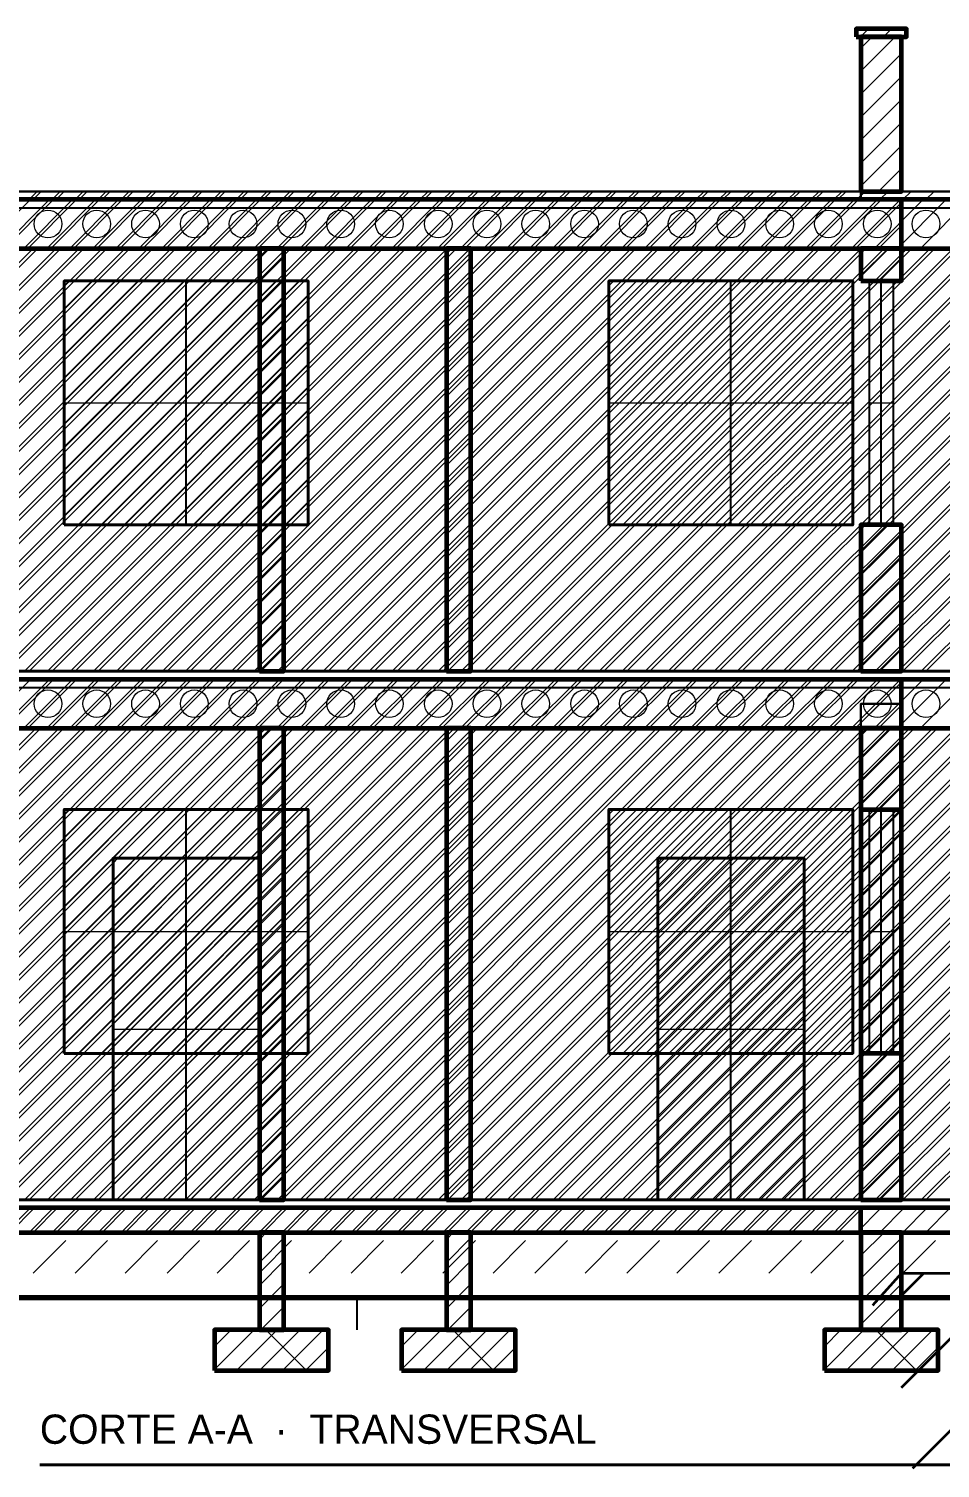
# Model space of a CAD drawing. Header units: metres. Extents: x -1.4 to 41.5, y -29.1 to 7.4.
# Drawn here: x 4.23 to 9.84, y -1.65 to 7.2 of the extents above; entities that cross this region are included whole.
import ezdxf

# ---------------------------------------------------------------- set-up
doc = ezdxf.new("R2010")
doc.units = ezdxf.units.M
for name, color, linetype, lineweight in [('carpinteria', 7, 'CONTINUOUS', 25), ('fondo', 7, 'CONTINUOUS', 5), ('hatch', 7, 'CONTINUOUS', 9), ('hatch-2', 7, 'CONTINUOUS', 9), ('hormigon', 7, 'CONTINUOUS', 30), ('marco', 7, 'CONTINUOUS', 70), ('marco-fino', 7, 'CONTINUOUS', 25), ('marco-medio', 7, 'CONTINUOUS', 40), ('muro-corte', 7, 'CONTINUOUS', 60), ('muro-fill', 7, 'CONTINUOUS', 25), ('sombra', 7, 'CONTINUOUS', 5), ('tabique-fill', 7, 'CONTINUOUS', 30), ('terreno', 7, 'CONTINUOUS', 35), ('texto', 7, 'CONTINUOUS', 5), ('vidrio', 7, 'CONTINUOUS', 18)]:
    doc.layers.add(name, color=color, linetype=linetype, lineweight=lineweight)

msp = doc.modelspace()

# ---------------------------------------------------------------- linework, layer by layer
at = {"layer": 'carpinteria'}
for p, q in [((4.47, 5.65), (5.93, 5.65)), ((5.2, 4.15), (5.2, 5.65)), ((7.82, 5.65), (9.28, 5.65)), ((8.55, 4.15), (8.55, 5.65)), ((9.4, 5.65), (9.55, 5.65)), ((9.475, 4.15), (9.475, 5.65)), ((4.47, 4.15), (5.93, 4.15)), ((7.82, 4.15), (9.28, 4.15)), ((9.4, 4.15), (9.55, 4.15)), ((4.47, 2.4), (5.93, 2.4)), ((5.2, 0.9), (5.2, 2.4)), ((7.82, 2.4), (9.28, 2.4)), ((8.55, 0.9), (8.55, 2.4)), ((9.4, 2.4), (9.55, 2.4)), ((9.475, 0.9), (9.475, 2.4)), ((4.77, 2.1), (5.63, 2.1)), ((4.77, 2.1), (5.63, 2.1)), ((5.2, 0), (5.2, 2.1)), ((5.2, 0), (5.2, 2.1)), ((8.12, 2.1), (8.98, 2.1)), ((8.12, 2.1), (8.98, 2.1)), ((8.55, 0), (8.55, 2.1)), ((8.55, 0), (8.55, 2.1)), ((4.47, 0.9), (5.93, 0.9)), ((7.82, 0.9), (9.28, 0.9)), ((9.4, 0.9), (9.55, 0.9)), ((4.77, 0), (5.63, 0)), ((4.77, 0), (5.63, 0)), ((8.12, 0), (8.98, 0)), ((8.12, 0), (8.98, 0))]:
    msp.add_line(p, q, dxfattribs=at)
for points in [[(9.4, 4.15), (9.55, 4.15), (9.55, 5.65), (9.4, 5.65)], [(9.4, 0.9), (9.55, 0.9), (9.55, 2.4), (9.4, 2.4)]]:
    msp.add_lwpolyline(points, close=True, dxfattribs=at)
at = {"layer": 'fondo'}
for points in [[(4.45, 4.15), (5.95, 4.15), (5.95, 5.65), (4.45, 5.65)], [(7.8, 4.15), (9.3, 4.15), (9.3, 5.65), (7.8, 5.65)], [(4.45, 0.9), (5.95, 0.9), (5.95, 2.4), (4.45, 2.4)], [(7.8, 0.9), (9.3, 0.9), (9.3, 2.4), (7.8, 2.4)], [(4.75, 0), (5.65, 0), (5.65, 2.1), (4.75, 2.1)], [(4.75, 0), (5.65, 0), (5.65, 2.1), (4.75, 2.1)], [(8.1, 0), (9, 0), (9, 2.1), (8.1, 2.1)], [(8.1, 0), (9, 0), (9, 2.1), (8.1, 2.1)]]:
    msp.add_lwpolyline(points, close=True, dxfattribs=at)
at = {"layer": 'hatch'}
for p, q in [((9.3472, 7.15), (9.3972, 7.2)), ((9.4886, 7.15), (9.5386, 7.2)), ((9.35, 6.9399), (9.5601, 7.15)), ((9.35, 7.0814), (9.4186, 7.15)), ((9.35, 6.7985), (9.6, 7.0485)), ((9.35, 6.6571), (9.6, 6.9071)), ((9.35, 6.5157), (9.6, 6.7657)), ((9.35, 6.3743), (9.6, 6.6243)), ((9.35, 6.2328), (9.6, 6.4828)), ((9.4586, 6.2), (9.6, 6.3414)), ((4.2339, 6.15), (4.2839, 6.2)), ((4.2588, 6.15), (4.3088, 6.2)), ((4.3753, 6.15), (4.4253, 6.2)), ((4.4003, 6.15), (4.4503, 6.2)), ((4.5167, 6.15), (4.5667, 6.2)), ((4.5417, 6.15), (4.5917, 6.2)), ((4.6581, 6.15), (4.7081, 6.2)), ((4.6831, 6.15), (4.7331, 6.2)), ((4.7995, 6.15), (4.8495, 6.2)), ((4.8245, 6.15), (4.8745, 6.2)), ((4.941, 6.15), (4.991, 6.2)), ((4.9659, 6.15), (5.0159, 6.2)), ((5.0824, 6.15), (5.1324, 6.2)), ((5.1074, 6.15), (5.1574, 6.2)), ((5.2238, 6.15), (5.2738, 6.2)), ((5.2488, 6.15), (5.2988, 6.2)), ((5.3652, 6.15), (5.4152, 6.2)), ((5.3902, 6.15), (5.4402, 6.2)), ((5.5066, 6.15), (5.5566, 6.2)), ((5.5316, 6.15), (5.5816, 6.2)), ((5.6481, 6.15), (5.6981, 6.2)), ((5.673, 6.15), (5.723, 6.2)), ((5.7895, 6.15), (5.8395, 6.2)), ((5.8145, 6.15), (5.8645, 6.2)), ((5.9309, 6.15), (5.9809, 6.2)), ((5.9559, 6.15), (6.0059, 6.2)), ((6.0723, 6.15), (6.1223, 6.2)), ((6.0973, 6.15), (6.1473, 6.2)), ((6.2138, 6.15), (6.2638, 6.2)), ((6.2387, 6.15), (6.2887, 6.2)), ((6.3552, 6.15), (6.4052, 6.2)), ((6.3802, 6.15), (6.4302, 6.2)), ((6.4966, 6.15), (6.5466, 6.2)), ((6.5216, 6.15), (6.5716, 6.2)), ((6.638, 6.15), (6.688, 6.2)), ((6.663, 6.15), (6.713, 6.2)), ((6.7794, 6.15), (6.8294, 6.2)), ((6.8044, 6.15), (6.8544, 6.2)), ((6.9209, 6.15), (6.9709, 6.2)), ((6.9458, 6.15), (6.9958, 6.2)), ((7.0623, 6.15), (7.1123, 6.2)), ((7.0873, 6.15), (7.1373, 6.2)), ((7.2037, 6.15), (7.2537, 6.2)), ((7.2287, 6.15), (7.2787, 6.2)), ((7.3451, 6.15), (7.3951, 6.2)), ((7.3701, 6.15), (7.4201, 6.2)), ((7.4865, 6.15), (7.5365, 6.2)), ((7.5115, 6.15), (7.5615, 6.2)), ((7.628, 6.15), (7.678, 6.2)), ((7.6529, 6.15), (7.7029, 6.2)), ((7.7694, 6.15), (7.8194, 6.2)), ((7.7944, 6.15), (7.8444, 6.2)), ((7.9108, 6.15), (7.9608, 6.2)), ((7.9358, 6.15), (7.9858, 6.2)), ((8.0522, 6.15), (8.1022, 6.2)), ((8.0772, 6.15), (8.1272, 6.2)), ((8.1937, 6.15), (8.2437, 6.2)), ((8.2186, 6.15), (8.2686, 6.2)), ((8.3351, 6.15), (8.3851, 6.2)), ((8.3601, 6.15), (8.4101, 6.2)), ((8.4765, 6.15), (8.5265, 6.2)), ((8.5015, 6.15), (8.5515, 6.2)), ((8.6179, 6.15), (8.6679, 6.2)), ((8.6429, 6.15), (8.6929, 6.2)), ((8.7593, 6.15), (8.8093, 6.2)), ((8.7843, 6.15), (8.8343, 6.2)), ((8.9008, 6.15), (8.9508, 6.2)), ((8.9257, 6.15), (8.9757, 6.2)), ((9.0422, 6.15), (9.0922, 6.2)), ((9.0672, 6.15), (9.1172, 6.2)), ((9.1836, 6.15), (9.2336, 6.2)), ((9.2086, 6.15), (9.2586, 6.2)), ((9.325, 6.15), (9.375, 6.2)), ((9.4664, 6.15), (9.5164, 6.2)), ((9.6079, 6.15), (9.6579, 6.2)), ((9.7493, 6.15), (9.7993, 6.2)), ((3.9431, 5.85), (4.2431, 6.15)), ((4.0596, 5.85), (4.3596, 6.15)), ((4.0846, 5.85), (4.3846, 6.15)), ((4.201, 5.85), (4.501, 6.15)), ((4.226, 5.85), (4.526, 6.15)), ((4.3424, 5.85), (4.6424, 6.15)), ((4.3674, 5.85), (4.6674, 6.15)), ((4.4839, 5.85), (4.7839, 6.15)), ((4.5088, 5.85), (4.8088, 6.15)), ((4.6253, 5.85), (4.9253, 6.15)), ((4.6503, 5.85), (4.9503, 6.15)), ((4.7667, 5.85), (5.0667, 6.15)), ((4.7917, 5.85), (5.0917, 6.15)), ((4.9081, 5.85), (5.2081, 6.15)), ((4.9331, 5.85), (5.2331, 6.15)), ((5.0495, 5.85), (5.3495, 6.15)), ((5.0745, 5.85), (5.3745, 6.15)), ((5.191, 5.85), (5.491, 6.15)), ((5.2159, 5.85), (5.5159, 6.15)), ((5.3324, 5.85), (5.6324, 6.15)), ((5.3574, 5.85), (5.6574, 6.15)), ((5.4738, 5.85), (5.7738, 6.15)), ((5.4988, 5.85), (5.7988, 6.15)), ((5.6152, 5.85), (5.9152, 6.15)), ((5.6402, 5.85), (5.9402, 6.15)), ((5.7566, 5.85), (6.0566, 6.15)), ((5.7816, 5.85), (6.0816, 6.15)), ((5.8981, 5.85), (6.1981, 6.15)), ((5.923, 5.85), (6.223, 6.15)), ((6.0395, 5.85), (6.3395, 6.15)), ((6.0645, 5.85), (6.3645, 6.15)), ((6.1809, 5.85), (6.4809, 6.15)), ((6.2059, 5.85), (6.5059, 6.15)), ((6.3223, 5.85), (6.6223, 6.15)), ((6.3473, 5.85), (6.6473, 6.15)), ((6.4638, 5.85), (6.7638, 6.15)), ((6.4887, 5.85), (6.7887, 6.15)), ((6.6052, 5.85), (6.9052, 6.15)), ((6.6302, 5.85), (6.9302, 6.15)), ((6.7466, 5.85), (7.0466, 6.15)), ((6.7716, 5.85), (7.0716, 6.15)), ((6.888, 5.85), (7.188, 6.15)), ((6.913, 5.85), (7.213, 6.15)), ((7.0294, 5.85), (7.3294, 6.15)), ((7.0544, 5.85), (7.3544, 6.15)), ((7.1709, 5.85), (7.4709, 6.15)), ((7.1958, 5.85), (7.4958, 6.15)), ((7.3123, 5.85), (7.6123, 6.15)), ((7.3373, 5.85), (7.6373, 6.15)), ((7.4537, 5.85), (7.7537, 6.15)), ((7.4787, 5.85), (7.7787, 6.15)), ((7.5951, 5.85), (7.8951, 6.15)), ((7.6201, 5.85), (7.9201, 6.15)), ((7.7365, 5.85), (8.0365, 6.15)), ((7.7615, 5.85), (8.0615, 6.15)), ((7.878, 5.85), (8.178, 6.15)), ((7.9029, 5.85), (8.2029, 6.15)), ((8.0194, 5.85), (8.3194, 6.15)), ((8.0444, 5.85), (8.3444, 6.15)), ((8.1608, 5.85), (8.4608, 6.15)), ((8.1858, 5.85), (8.4858, 6.15)), ((8.3022, 5.85), (8.6022, 6.15)), ((8.3272, 5.85), (8.6272, 6.15)), ((8.4437, 5.85), (8.7437, 6.15)), ((8.4686, 5.85), (8.7686, 6.15)), ((8.5851, 5.85), (8.8851, 6.15)), ((8.6101, 5.85), (8.9101, 6.15)), ((8.7265, 5.85), (9.0265, 6.15)), ((8.7515, 5.85), (9.0515, 6.15)), ((8.8679, 5.85), (9.1679, 6.15)), ((8.8929, 5.85), (9.1929, 6.15)), ((9.0093, 5.85), (9.3093, 6.15)), ((9.0343, 5.85), (9.3343, 6.15)), ((9.1508, 5.85), (9.4508, 6.15)), ((9.1757, 5.85), (9.4757, 6.15)), ((9.2922, 5.85), (9.5922, 6.15)), ((9.3172, 5.85), (9.6, 6.1328)), ((9.4336, 5.85), (9.7336, 6.15)), ((9.575, 5.85), (9.875, 6.15)), ((9.7164, 5.85), (10.0164, 6.15)), ((9.4586, 5.85), (9.6, 5.9914)), ((1.6593, 3.25), (4.2593, 5.85)), ((1.6883, 3.25), (4.2883, 5.85)), ((1.8008, 3.25), (4.4008, 5.85)), ((1.8297, 3.25), (4.4297, 5.85)), ((1.9422, 3.25), (4.5422, 5.85)), ((1.9711, 3.25), (4.5711, 5.85)), ((2.0836, 3.25), (4.6836, 5.85)), ((2.1125, 3.25), (4.7125, 5.85)), ((2.225, 3.25), (4.825, 5.85)), ((2.254, 3.25), (4.854, 5.85)), ((2.3664, 3.25), (4.9664, 5.85)), ((2.3954, 3.25), (4.9954, 5.85)), ((2.5079, 3.25), (5.1079, 5.85)), ((2.5368, 3.25), (5.1368, 5.85)), ((2.6493, 3.25), (5.2493, 5.85)), ((2.6782, 3.25), (5.2782, 5.85)), ((2.7907, 3.25), (5.3907, 5.85)), ((2.8196, 3.25), (5.4196, 5.85)), ((2.9321, 3.25), (5.5321, 5.85)), ((2.9611, 3.25), (5.5611, 5.85)), ((3.0735, 3.25), (5.6735, 5.85)), ((3.1025, 3.25), (5.7025, 5.85)), ((3.215, 3.25), (5.815, 5.85)), ((3.2439, 3.25), (5.8439, 5.85)), ((3.3564, 3.25), (5.9564, 5.85)), ((3.3853, 3.25), (5.9853, 5.85)), ((3.4978, 3.25), (6.0978, 5.85)), ((3.5267, 3.25), (6.1267, 5.85)), ((3.6392, 3.25), (6.2392, 5.85)), ((3.6682, 3.25), (6.2682, 5.85)), ((3.7807, 3.25), (6.3807, 5.85)), ((3.8096, 3.25), (6.4096, 5.85)), ((3.9221, 3.25), (6.5221, 5.85)), ((3.951, 3.25), (6.551, 5.85)), ((4.0635, 3.25), (6.6635, 5.85)), ((4.0924, 3.25), (6.6924, 5.85)), ((4.2049, 3.25), (6.8049, 5.85)), ((4.2339, 3.25), (6.8339, 5.85)), ((4.3463, 3.25), (6.9463, 5.85)), ((4.3753, 3.25), (6.9753, 5.85)), ((4.4878, 3.25), (7.0878, 5.85)), ((4.5167, 3.25), (7.1167, 5.85)), ((4.6292, 3.25), (7.2292, 5.85)), ((4.6581, 3.25), (7.2581, 5.85)), ((4.7706, 3.25), (7.3706, 5.85)), ((4.7995, 3.25), (7.3995, 5.85)), ((4.912, 3.25), (7.512, 5.85)), ((4.941, 3.25), (7.541, 5.85)), ((5.0534, 3.25), (7.6534, 5.85)), ((5.0824, 3.25), (7.6824, 5.85)), ((5.1949, 3.25), (7.7949, 5.85)), ((5.2238, 3.25), (7.8238, 5.85)), ((5.3363, 3.25), (7.9363, 5.85)), ((5.3652, 3.25), (7.9652, 5.85)), ((5.4777, 3.25), (8.0777, 5.85)), ((5.5066, 3.25), (8.1066, 5.85)), ((5.6191, 3.25), (8.2191, 5.85)), ((5.6481, 3.25), (8.2481, 5.85)), ((5.65, 5.787), (5.713, 5.85)), ((5.7606, 3.25), (8.3606, 5.85)), ((5.7895, 3.25), (8.3895, 5.85)), ((5.902, 3.25), (8.502, 5.85)), ((5.9309, 3.25), (8.5309, 5.85)), ((6.0434, 3.25), (8.6434, 5.85)), ((6.0723, 3.25), (8.6723, 5.85)), ((6.1848, 3.25), (8.7848, 5.85)), ((6.2138, 3.25), (8.8138, 5.85)), ((6.3262, 3.25), (8.9262, 5.85)), ((6.3552, 3.25), (8.9552, 5.85)), ((6.4677, 3.25), (9.0677, 5.85)), ((6.4966, 3.25), (9.0966, 5.85)), ((6.6091, 3.25), (9.2091, 5.85)), ((6.638, 3.25), (9.238, 5.85)), ((6.7505, 3.25), (9.3505, 5.85)), ((6.7794, 3.25), (9.3794, 5.85)), ((6.8, 5.787), (6.863, 5.85)), ((6.8919, 3.25), (9.4919, 5.85)), ((6.9209, 3.25), (9.5209, 5.85)), ((7.0333, 3.25), (9.6333, 5.85)), ((7.0623, 3.25), (9.6623, 5.85)), ((7.1748, 3.25), (9.7748, 5.85)), ((7.2037, 3.25), (9.8037, 5.85)), ((7.3162, 3.25), (9.9162, 5.85)), ((7.3451, 3.25), (9.9451, 5.85)), ((7.4576, 3.25), (10.0576, 5.85)), ((7.4865, 3.25), (10.0865, 5.85)), ((7.599, 3.25), (10.199, 5.85)), ((7.628, 3.25), (10.228, 5.85)), ((7.7405, 3.25), (10.3405, 5.85)), ((7.7694, 3.25), (10.3694, 5.85)), ((7.8819, 3.25), (10.4819, 5.85)), ((7.9108, 3.25), (10.5108, 5.85)), ((8.0233, 3.25), (10.6233, 5.85)), ((8.0522, 3.25), (10.6522, 5.85)), ((8.1647, 3.25), (10.7647, 5.85)), ((8.1937, 3.25), (10.7937, 5.85)), ((8.3061, 3.25), (10.9061, 5.85)), ((8.3351, 3.25), (10.9351, 5.85)), ((8.4476, 3.25), (11.0476, 5.85)), ((8.4765, 3.25), (11.0765, 5.85)), ((8.589, 3.25), (11.189, 5.85)), ((8.6179, 3.25), (11.2179, 5.85)), ((8.7304, 3.25), (11.3304, 5.85)), ((8.7593, 3.25), (11.3593, 5.85)), ((8.8718, 3.25), (11.4718, 5.85)), ((8.9008, 3.25), (11.5008, 5.85)), ((9.0132, 3.25), (11.6132, 5.85)), ((9.0422, 3.25), (11.6422, 5.85)), ((9.1547, 3.25), (11.7547, 5.85)), ((9.1836, 3.25), (11.7836, 5.85)), ((9.2961, 3.25), (11.8961, 5.85)), ((9.325, 3.25), (11.925, 5.85)), ((9.35, 5.6828), (9.5172, 5.85)), ((9.35, 5.8243), (9.3757, 5.85)), ((9.4375, 3.25), (12.0375, 5.85)), ((9.4664, 3.25), (12.0664, 5.85)), ((9.5789, 3.25), (12.1789, 5.85)), ((9.6079, 3.25), (12.2079, 5.85)), ((9.7204, 3.25), (12.3204, 5.85)), ((9.7493, 3.25), (12.3493, 5.85)), ((5.65, 5.6456), (5.8, 5.7956)), ((6.8, 5.6456), (6.95, 5.7956)), ((9.4586, 5.65), (9.6, 5.7914)), ((4.45, 4.2056), (5.8944, 5.65)), ((4.45, 4.3471), (5.7529, 5.65)), ((4.45, 4.4885), (5.6115, 5.65)), ((4.45, 4.6299), (5.4701, 5.65)), ((4.45, 4.7713), (5.3287, 5.65)), ((4.45, 4.9127), (5.1873, 5.65)), ((4.45, 5.0542), (5.0458, 5.65)), ((4.45, 5.1956), (4.9044, 5.65)), ((4.45, 5.337), (4.763, 5.65)), ((4.45, 5.4784), (4.6216, 5.65)), ((4.45, 5.6198), (4.4802, 5.65)), ((5.65, 5.5042), (5.8, 5.6542)), ((6.8, 5.5042), (6.95, 5.6542)), ((7.8, 4.2056), (9.2444, 5.65)), ((7.8, 4.3471), (9.1029, 5.65)), ((7.8, 4.4885), (8.9615, 5.65)), ((7.8, 4.6299), (8.8201, 5.65)), ((7.8, 4.7713), (8.6787, 5.65)), ((7.8, 4.9127), (8.5373, 5.65)), ((7.8, 5.0542), (8.3958, 5.65)), ((7.8, 5.1956), (8.2544, 5.65)), ((7.8, 5.337), (8.113, 5.65)), ((7.8, 5.4784), (7.9716, 5.65)), ((7.8, 5.6198), (7.8302, 5.65)), ((4.5358, 4.15), (5.95, 5.5642)), ((5.65, 5.3627), (5.8, 5.5127)), ((6.8, 5.3627), (6.95, 5.5127)), ((7.8858, 4.15), (9.3, 5.5642)), ((4.6772, 4.15), (5.95, 5.4228)), ((8.0272, 4.15), (9.3, 5.4228)), ((5.65, 5.2213), (5.8, 5.3713)), ((6.8, 5.2213), (6.95, 5.3713)), ((4.8186, 4.15), (5.95, 5.2814)), ((5.65, 5.0799), (5.8, 5.2299)), ((6.8, 5.0799), (6.95, 5.2299)), ((8.1686, 4.15), (9.3, 5.2814)), ((4.9601, 4.15), (5.95, 5.1399)), ((8.3101, 4.15), (9.3, 5.1399)), ((5.65, 4.9385), (5.8, 5.0885)), ((6.8, 4.9385), (6.95, 5.0885)), ((5.1015, 4.15), (5.95, 4.9985)), ((8.4515, 4.15), (9.3, 4.9985)), ((5.65, 4.7971), (5.8, 4.9471)), ((6.8, 4.7971), (6.95, 4.9471)), ((5.2429, 4.15), (5.95, 4.8571)), ((5.65, 4.6556), (5.8, 4.8056)), ((6.8, 4.6556), (6.95, 4.8056)), ((8.5929, 4.15), (9.3, 4.8571)), ((5.3843, 4.15), (5.95, 4.7157)), ((8.7343, 4.15), (9.3, 4.7157)), ((5.65, 4.5142), (5.8, 4.6642)), ((6.8, 4.5142), (6.95, 4.6642)), ((5.5257, 4.15), (5.95, 4.5743)), ((5.65, 4.3728), (5.8, 4.5228)), ((6.8, 4.3728), (6.95, 4.5228)), ((8.8757, 4.15), (9.3, 4.5743)), ((5.6672, 4.15), (5.95, 4.4328)), ((9.0172, 4.15), (9.3, 4.4328)), ((5.65, 4.2314), (5.8, 4.3814)), ((6.8, 4.2314), (6.95, 4.3814)), ((5.8086, 4.15), (5.95, 4.2914)), ((9.1586, 4.15), (9.3, 4.2914)), ((5.65, 4.0899), (5.8, 4.2399)), ((6.8, 4.0899), (6.95, 4.2399)), ((5.65, 3.9485), (5.8, 4.0985)), ((6.8, 3.9485), (6.95, 4.0985)), ((9.35, 3.9899), (9.5101, 4.15)), ((9.35, 4.1314), (9.3686, 4.15)), ((9.35, 3.8485), (9.6, 4.0985)), ((5.65, 3.8071), (5.8, 3.9571)), ((6.8, 3.8071), (6.95, 3.9571)), ((9.35, 3.7071), (9.6, 3.9571)), ((5.65, 3.6657), (5.8, 3.8157)), ((6.8, 3.6657), (6.95, 3.8157)), ((9.35, 3.5657), (9.6, 3.8157)), ((5.65, 3.5243), (5.8, 3.6743)), ((6.8, 3.5243), (6.95, 3.6743)), ((9.35, 3.4243), (9.6, 3.6743)), ((5.65, 3.3828), (5.8, 3.5328)), ((6.8, 3.3828), (6.95, 3.5328)), ((9.35, 3.2828), (9.6, 3.5328)), ((5.6586, 3.25), (5.8, 3.3914)), ((6.8086, 3.25), (6.95, 3.3914)), ((9.4586, 3.25), (9.6, 3.3914)), ((3.9431, 2.9), (4.2431, 3.2)), ((4.0596, 2.9), (4.3596, 3.2)), ((4.0846, 2.9), (4.3846, 3.2)), ((4.201, 2.9), (4.501, 3.2)), ((4.226, 2.9), (4.526, 3.2)), ((4.3424, 2.9), (4.6424, 3.2)), ((4.3674, 2.9), (4.6674, 3.2)), ((4.4839, 2.9), (4.7839, 3.2)), ((4.5088, 2.9), (4.8088, 3.2)), ((4.6253, 2.9), (4.9253, 3.2)), ((4.6503, 2.9), (4.9503, 3.2)), ((4.7667, 2.9), (5.0667, 3.2)), ((4.7917, 2.9), (5.0917, 3.2)), ((4.9081, 2.9), (5.2081, 3.2)), ((4.9331, 2.9), (5.2331, 3.2)), ((5.0495, 2.9), (5.3495, 3.2)), ((5.0745, 2.9), (5.3745, 3.2)), ((5.191, 2.9), (5.491, 3.2)), ((5.2159, 2.9), (5.5159, 3.2)), ((5.3324, 2.9), (5.6324, 3.2)), ((5.3574, 2.9), (5.6574, 3.2)), ((5.4738, 2.9), (5.7738, 3.2)), ((5.4988, 2.9), (5.7988, 3.2)), ((5.6152, 2.9), (5.9152, 3.2)), ((5.6402, 2.9), (5.9402, 3.2)), ((5.7566, 2.9), (6.0566, 3.2)), ((5.7816, 2.9), (6.0816, 3.2)), ((5.8981, 2.9), (6.1981, 3.2)), ((5.923, 2.9), (6.223, 3.2)), ((6.0395, 2.9), (6.3395, 3.2)), ((6.0645, 2.9), (6.3645, 3.2)), ((6.1809, 2.9), (6.4809, 3.2)), ((6.2059, 2.9), (6.5059, 3.2)), ((6.3223, 2.9), (6.6223, 3.2)), ((6.3473, 2.9), (6.6473, 3.2)), ((6.4638, 2.9), (6.7638, 3.2)), ((6.4887, 2.9), (6.7887, 3.2)), ((6.6052, 2.9), (6.9052, 3.2)), ((6.6302, 2.9), (6.9302, 3.2)), ((6.7466, 2.9), (7.0466, 3.2)), ((6.7716, 2.9), (7.0716, 3.2)), ((6.888, 2.9), (7.188, 3.2)), ((6.913, 2.9), (7.213, 3.2)), ((7.0294, 2.9), (7.3294, 3.2)), ((7.0544, 2.9), (7.3544, 3.2)), ((7.1709, 2.9), (7.4709, 3.2)), ((7.1958, 2.9), (7.4958, 3.2)), ((7.3123, 2.9), (7.6123, 3.2)), ((7.3373, 2.9), (7.6373, 3.2)), ((7.4537, 2.9), (7.7537, 3.2)), ((7.4787, 2.9), (7.7787, 3.2)), ((7.5951, 2.9), (7.8951, 3.2)), ((7.6201, 2.9), (7.9201, 3.2)), ((7.7365, 2.9), (8.0365, 3.2)), ((7.7615, 2.9), (8.0615, 3.2)), ((7.878, 2.9), (8.178, 3.2)), ((7.9029, 2.9), (8.2029, 3.2)), ((8.0194, 2.9), (8.3194, 3.2)), ((8.0444, 2.9), (8.3444, 3.2)), ((8.1608, 2.9), (8.4608, 3.2)), ((8.1858, 2.9), (8.4858, 3.2)), ((8.3022, 2.9), (8.6022, 3.2)), ((8.3272, 2.9), (8.6272, 3.2)), ((8.4437, 2.9), (8.7437, 3.2)), ((8.4686, 2.9), (8.7686, 3.2)), ((8.5851, 2.9), (8.8851, 3.2)), ((8.6101, 2.9), (8.9101, 3.2)), ((8.7265, 2.9), (9.0265, 3.2)), ((8.7515, 2.9), (9.0515, 3.2)), ((8.8679, 2.9), (9.1679, 3.2)), ((8.8929, 2.9), (9.1929, 3.2)), ((9.0093, 2.9), (9.3093, 3.2)), ((9.0343, 2.9), (9.3343, 3.2)), ((9.1508, 2.9), (9.4508, 3.2)), ((9.1757, 2.9), (9.4757, 3.2)), ((9.2922, 2.9), (9.5922, 3.2)), ((9.4336, 2.9), (9.7336, 3.2)), ((9.575, 2.9), (9.875, 3.2)), ((9.7164, 2.9), (10.0164, 3.2)), ((9.3172, 2.9), (9.6, 3.1828)), ((9.35, 2.9328), (9.4672, 3.05)), ((9.4586, 2.9), (9.6, 3.0414)), ((9.4586, 2.9), (9.6, 3.0414)), ((1.3765, 0), (4.2765, 2.9)), ((1.4054, 0), (4.3054, 2.9)), ((1.5179, 0), (4.4179, 2.9)), ((1.5468, 0), (4.4468, 2.9)), ((1.6593, 0), (4.5593, 2.9)), ((1.6883, 0), (4.5883, 2.9)), ((1.8008, 0), (4.7008, 2.9)), ((1.8297, 0), (4.7297, 2.9)), ((1.9422, 0), (4.8422, 2.9)), ((1.9711, 0), (4.8711, 2.9)), ((2.0836, 0), (4.9836, 2.9)), ((2.1125, 0), (5.0125, 2.9)), ((2.225, 0), (5.125, 2.9)), ((2.254, 0), (5.154, 2.9)), ((2.3664, 0), (5.2664, 2.9)), ((2.3954, 0), (5.2954, 2.9)), ((2.5079, 0), (5.4079, 2.9)), ((2.5368, 0), (5.4368, 2.9)), ((2.6493, 0), (5.5493, 2.9)), ((2.6782, 0), (5.5782, 2.9)), ((2.7907, 0), (5.6907, 2.9)), ((2.8196, 0), (5.7196, 2.9)), ((2.9321, 0), (5.8321, 2.9)), ((2.9611, 0), (5.8611, 2.9)), ((3.0735, 0), (5.9735, 2.9)), ((3.1025, 0), (6.0025, 2.9)), ((3.215, 0), (6.115, 2.9)), ((3.2439, 0), (6.1439, 2.9)), ((3.3564, 0), (6.2564, 2.9)), ((3.3853, 0), (6.2853, 2.9)), ((3.4978, 0), (6.3978, 2.9)), ((3.5267, 0), (6.4267, 2.9)), ((3.6392, 0), (6.5392, 2.9)), ((3.6682, 0), (6.5682, 2.9)), ((3.7807, 0), (6.6807, 2.9)), ((3.8096, 0), (6.7096, 2.9)), ((3.9221, 0), (6.8221, 2.9)), ((3.951, 0), (6.851, 2.9)), ((4.0635, 0), (6.9635, 2.9)), ((4.0924, 0), (6.9924, 2.9)), ((4.2049, 0), (7.1049, 2.9)), ((4.2339, 0), (7.1339, 2.9)), ((4.3463, 0), (7.2463, 2.9)), ((4.3753, 0), (7.2753, 2.9)), ((4.4878, 0), (7.3878, 2.9)), ((4.5167, 0), (7.4167, 2.9)), ((4.6292, 0), (7.5292, 2.9)), ((4.6581, 0), (7.5581, 2.9)), ((4.7706, 0), (7.6706, 2.9)), ((4.7995, 0), (7.6995, 2.9)), ((4.912, 0), (7.812, 2.9)), ((4.941, 0), (7.841, 2.9)), ((5.0534, 0), (7.9534, 2.9)), ((5.0824, 0), (7.9824, 2.9)), ((5.1949, 0), (8.0949, 2.9)), ((5.2238, 0), (8.1238, 2.9)), ((5.3363, 0), (8.2363, 2.9)), ((5.3652, 0), (8.2652, 2.9)), ((5.4777, 0), (8.3777, 2.9)), ((5.5066, 0), (8.4066, 2.9)), ((5.6191, 0), (8.5191, 2.9)), ((5.6481, 0), (8.5481, 2.9)), ((5.65, 2.8198), (5.7302, 2.9)), ((5.7606, 0), (8.6606, 2.9)), ((5.7895, 0), (8.6895, 2.9)), ((5.902, 0), (8.802, 2.9)), ((5.9309, 0), (8.8309, 2.9)), ((6.0434, 0), (8.9434, 2.9)), ((6.0723, 0), (8.9723, 2.9)), ((6.1848, 0), (9.0848, 2.9)), ((6.2138, 0), (9.1138, 2.9)), ((6.3262, 0), (9.2262, 2.9)), ((6.3552, 0), (9.2552, 2.9)), ((6.4677, 0), (9.3677, 2.9)), ((6.4966, 0), (9.3966, 2.9)), ((6.6091, 0), (9.5091, 2.9)), ((6.638, 0), (9.538, 2.9)), ((6.7505, 0), (9.6505, 2.9)), ((6.7794, 0), (9.6794, 2.9)), ((6.8, 2.8198), (6.8802, 2.9)), ((6.8919, 0), (9.7919, 2.9)), ((6.9209, 0), (9.8209, 2.9)), ((7.0333, 0), (9.9333, 2.9)), ((7.0623, 0), (9.9623, 2.9)), ((7.1748, 0), (10.0748, 2.9)), ((7.2037, 0), (10.1037, 2.9)), ((7.3162, 0), (10.2162, 2.9)), ((7.3451, 0), (10.2451, 2.9)), ((7.4576, 0), (10.3576, 2.9)), ((7.4865, 0), (10.3865, 2.9)), ((7.599, 0), (10.499, 2.9)), ((7.628, 0), (10.528, 2.9)), ((7.7405, 0), (10.6405, 2.9)), ((7.7694, 0), (10.6694, 2.9)), ((7.8819, 0), (10.7819, 2.9)), ((7.9108, 0), (10.8108, 2.9)), ((8.0233, 0), (10.9233, 2.9)), ((8.0522, 0), (10.9522, 2.9)), ((8.1647, 0), (11.0647, 2.9)), ((8.1937, 0), (11.0937, 2.9)), ((8.3061, 0), (11.2061, 2.9)), ((8.3351, 0), (11.2351, 2.9)), ((8.4476, 0), (11.3476, 2.9)), ((8.4765, 0), (11.3765, 2.9)), ((8.589, 0), (11.489, 2.9)), ((8.6179, 0), (11.5179, 2.9)), ((8.7304, 0), (11.6304, 2.9)), ((8.7593, 0), (11.6593, 2.9)), ((8.8718, 0), (11.7718, 2.9)), ((8.9008, 0), (11.8008, 2.9)), ((9.0132, 0), (11.9132, 2.9)), ((9.0422, 0), (11.9422, 2.9)), ((9.1547, 0), (12.0547, 2.9)), ((9.1836, 0), (12.0836, 2.9)), ((9.2961, 0), (12.1961, 2.9)), ((9.325, 0), (12.225, 2.9)), ((9.35, 2.7198), (9.5302, 2.9)), ((9.35, 2.8613), (9.3887, 2.9)), ((9.35, 2.7157), (9.5343, 2.9)), ((9.35, 2.8571), (9.3929, 2.9)), ((9.4375, 0), (12.3375, 2.9)), ((9.4664, 0), (12.3664, 2.9)), ((9.5789, 0), (12.4789, 2.9)), ((9.6079, 0), (12.5079, 2.9)), ((9.7204, 0), (12.6204, 2.9)), ((9.7493, 0), (12.6493, 2.9)), ((5.65, 2.6784), (5.8, 2.8284)), ((6.8, 2.6784), (6.95, 2.8284)), ((9.35, 2.5784), (9.6, 2.8284)), ((9.35, 2.5743), (9.6, 2.8243)), ((5.65, 2.537), (5.8, 2.687)), ((6.8, 2.537), (6.95, 2.687)), ((9.35, 2.437), (9.6, 2.687)), ((9.35, 2.4328), (9.6, 2.6828)), ((5.65, 2.3956), (5.8, 2.5456)), ((6.8, 2.3956), (6.95, 2.5456)), ((9.35, 2.2956), (9.6, 2.5456)), ((9.4586, 2.4), (9.6, 2.5414)), ((4.45, 0.9556), (5.8944, 2.4)), ((4.45, 1.0971), (5.7529, 2.4)), ((4.45, 1.2385), (5.6115, 2.4)), ((4.45, 1.3799), (5.4701, 2.4)), ((4.45, 1.5213), (5.3287, 2.4)), ((4.45, 1.6627), (5.1873, 2.4)), ((4.45, 1.8042), (5.0458, 2.4)), ((4.45, 1.9456), (4.9044, 2.4)), ((4.45, 2.087), (4.763, 2.4)), ((4.45, 2.2284), (4.6216, 2.4)), ((4.45, 2.3698), (4.4802, 2.4)), ((5.65, 2.2542), (5.8, 2.4042)), ((6.8, 2.2542), (6.95, 2.4042)), ((7.8, 0.9556), (9.2444, 2.4)), ((7.8, 1.0971), (9.1029, 2.4)), ((7.8, 1.2385), (8.9615, 2.4)), ((7.8, 1.3799), (8.8201, 2.4)), ((7.8, 1.5213), (8.6787, 2.4)), ((7.8, 1.6627), (8.5373, 2.4)), ((7.8, 1.8042), (8.3958, 2.4)), ((7.8, 1.9456), (8.2544, 2.4)), ((7.8, 2.087), (8.113, 2.4)), ((7.8, 2.2284), (7.9716, 2.4)), ((7.8, 2.3698), (7.8302, 2.4)), ((9.35, 2.1542), (9.6, 2.4042)), ((4.5358, 0.9), (5.95, 2.3142)), ((7.8858, 0.9), (9.3, 2.3142)), ((5.65, 2.1127), (5.8, 2.2627)), ((6.8, 2.1127), (6.95, 2.2627)), ((9.35, 2.0127), (9.6, 2.2627)), ((4.6772, 0.9), (5.95, 2.1728)), ((8.0272, 0.9), (9.3, 2.1728)), ((4.75, 1.2213), (5.6287, 2.1)), ((4.75, 1.3627), (5.4873, 2.1)), ((4.75, 1.5042), (5.3458, 2.1)), ((4.75, 1.6456), (5.2044, 2.1)), ((4.75, 1.787), (5.063, 2.1)), ((4.75, 1.9284), (4.9216, 2.1)), ((4.75, 2.0698), (4.7802, 2.1)), ((4.75, 1.2213), (5.6287, 2.1)), ((4.75, 1.3627), (5.4873, 2.1)), ((4.75, 1.5042), (5.3458, 2.1)), ((4.75, 1.6456), (5.2044, 2.1)), ((4.75, 1.787), (5.063, 2.1)), ((4.75, 1.9284), (4.9216, 2.1)), ((4.75, 2.0698), (4.7802, 2.1)), ((5.65, 1.9713), (5.8, 2.1213)), ((6.8, 1.9713), (6.95, 2.1213)), ((8.1, 1.2213), (8.9787, 2.1)), ((8.1, 1.3627), (8.8373, 2.1)), ((8.1, 1.5042), (8.6958, 2.1)), ((8.1, 1.6456), (8.5544, 2.1)), ((8.1, 1.787), (8.413, 2.1)), ((8.1, 1.9284), (8.2716, 2.1)), ((8.1, 2.0698), (8.1302, 2.1)), ((8.1, 1.2213), (8.9787, 2.1)), ((8.1, 1.3627), (8.8373, 2.1)), ((8.1, 1.5042), (8.6958, 2.1)), ((8.1, 1.6456), (8.5544, 2.1)), ((8.1, 1.787), (8.413, 2.1)), ((8.1, 1.9284), (8.2716, 2.1)), ((8.1, 2.0698), (8.1302, 2.1)), ((9.35, 1.8713), (9.6, 2.1213)), ((4.75, 1.0799), (5.65, 1.9799)), ((4.75, 1.0799), (5.65, 1.9799)), ((4.8186, 0.9), (5.95, 2.0314)), ((5.65, 1.8299), (5.8, 1.9799)), ((6.8, 1.8299), (6.95, 1.9799)), ((8.1, 1.0799), (9, 1.9799)), ((8.1, 1.0799), (9, 1.9799)), ((8.1686, 0.9), (9.3, 2.0314)), ((9.35, 1.7299), (9.6, 1.9799)), ((4.9601, 0.9), (5.95, 1.8899)), ((8.3101, 0.9), (9.3, 1.8899)), ((4.75, 0.9385), (5.65, 1.8385)), ((4.75, 0.9385), (5.65, 1.8385)), ((5.65, 1.6885), (5.8, 1.8385)), ((6.8, 1.6885), (6.95, 1.8385)), ((8.1, 0.9385), (9, 1.8385)), ((8.1, 0.9385), (9, 1.8385)), ((9.35, 1.5885), (9.6, 1.8385)), ((4.75, 0.7971), (5.65, 1.6971)), ((4.75, 0.7971), (5.65, 1.6971)), ((5.1015, 0.9), (5.95, 1.7485)), ((5.65, 1.5471), (5.8, 1.6971)), ((6.8, 1.5471), (6.95, 1.6971)), ((8.1, 0.7971), (9, 1.6971)), ((8.1, 0.7971), (9, 1.6971)), ((8.4515, 0.9), (9.3, 1.7485)), ((9.35, 1.4471), (9.6, 1.6971)), ((5.2429, 0.9), (5.95, 1.6071)), ((8.5929, 0.9), (9.3, 1.6071)), ((4.75, 0.6556), (5.65, 1.5556)), ((4.75, 0.6556), (5.65, 1.5556)), ((5.65, 1.4056), (5.8, 1.5556)), ((6.8, 1.4056), (6.95, 1.5556)), ((8.1, 0.6556), (9, 1.5556)), ((8.1, 0.6556), (9, 1.5556)), ((9.35, 1.3056), (9.6, 1.5556)), ((5.3843, 0.9), (5.95, 1.4657)), ((8.7343, 0.9), (9.3, 1.4657)), ((4.75, 0.5142), (5.65, 1.4142)), ((4.75, 0.5142), (5.65, 1.4142)), ((5.65, 1.2642), (5.8, 1.4142)), ((6.8, 1.2642), (6.95, 1.4142)), ((8.1, 0.5142), (9, 1.4142)), ((8.1, 0.5142), (9, 1.4142)), ((9.35, 1.1642), (9.6, 1.4142)), ((4.75, 0.3728), (5.65, 1.2728)), ((4.75, 0.3728), (5.65, 1.2728)), ((5.5257, 0.9), (5.95, 1.3243)), ((5.65, 1.1228), (5.8, 1.2728)), ((6.8, 1.1228), (6.95, 1.2728)), ((8.1, 0.3728), (9, 1.2728)), ((8.1, 0.3728), (9, 1.2728)), ((8.8757, 0.9), (9.3, 1.3243)), ((9.35, 1.0228), (9.6, 1.2728)), ((5.6672, 0.9), (5.95, 1.1828)), ((9.0172, 0.9), (9.3, 1.1828)), ((4.75, 0.2314), (5.65, 1.1314)), ((4.75, 0.2314), (5.65, 1.1314)), ((5.65, 0.9814), (5.8, 1.1314)), ((6.8, 0.9814), (6.95, 1.1314)), ((8.1, 0.2314), (9, 1.1314)), ((8.1, 0.2314), (9, 1.1314)), ((9.35, 0.8814), (9.6, 1.1314)), ((4.75, 0.0899), (5.65, 0.9899)), ((4.75, 0.0899), (5.65, 0.9899)), ((5.65, 0.8399), (5.8, 0.9899)), ((5.8086, 0.9), (5.95, 1.0414)), ((6.8, 0.8399), (6.95, 0.9899)), ((8.1, 0.0899), (9, 0.9899)), ((8.1, 0.0899), (9, 0.9899)), ((9.1586, 0.9), (9.3, 1.0414)), ((9.35, 0.7399), (9.6, 0.9899)), ((9.35, 0.7399), (9.5101, 0.9)), ((9.35, 0.8814), (9.3686, 0.9)), ((4.8015, 0), (5.65, 0.8485)), ((4.8015, 0), (5.65, 0.8485)), ((5.65, 0.6985), (5.8, 0.8485)), ((6.8, 0.6985), (6.95, 0.8485)), ((8.1515, 0), (9, 0.8485)), ((8.1515, 0), (9, 0.8485)), ((9.35, 0.5985), (9.6, 0.8485)), ((9.35, 0.5985), (9.6, 0.8485)), ((4.9429, 0), (5.65, 0.7071)), ((4.9429, 0), (5.65, 0.7071)), ((5.65, 0.5571), (5.8, 0.7071)), ((6.8, 0.5571), (6.95, 0.7071)), ((8.2929, 0), (9, 0.7071)), ((8.2929, 0), (9, 0.7071)), ((9.35, 0.4571), (9.6, 0.7071)), ((9.35, 0.4571), (9.6, 0.7071)), ((5.0843, 0), (5.65, 0.5657)), ((5.0843, 0), (5.65, 0.5657)), ((5.65, 0.4157), (5.8, 0.5657)), ((6.8, 0.4157), (6.95, 0.5657)), ((8.4343, 0), (9, 0.5657)), ((8.4343, 0), (9, 0.5657)), ((9.35, 0.3157), (9.6, 0.5657)), ((9.35, 0.3157), (9.6, 0.5657)), ((5.2257, 0), (5.65, 0.4243)), ((5.2257, 0), (5.65, 0.4243)), ((5.65, 0.2743), (5.8, 0.4243)), ((6.8, 0.2743), (6.95, 0.4243)), ((8.5757, 0), (9, 0.4243)), ((8.5757, 0), (9, 0.4243)), ((9.35, 0.1743), (9.6, 0.4243)), ((9.35, 0.1743), (9.6, 0.4243)), ((5.3672, 0), (5.65, 0.2828)), ((5.3672, 0), (5.65, 0.2828)), ((5.65, 0.1328), (5.8, 0.2828)), ((6.8, 0.1328), (6.95, 0.2828)), ((8.7172, 0), (9, 0.2828)), ((8.7172, 0), (9, 0.2828)), ((9.35, 0.0328), (9.6, 0.2828)), ((9.35, 0.0328), (9.6, 0.2828)), ((5.5086, 0), (5.65, 0.1414)), ((5.5086, 0), (5.65, 0.1414)), ((5.6586, 0), (5.8, 0.1414)), ((6.8086, 0), (6.95, 0.1414)), ((8.8586, 0), (9, 0.1414)), ((8.8586, 0), (9, 0.1414)), ((9.4586, 0), (9.6, 0.1414)), ((9.4586, 0), (9.6, 0.1414)), ((4.0924, -0.2), (4.2424, -0.05)), ((4.1174, -0.2), (4.2674, -0.05)), ((4.2339, -0.2), (4.3839, -0.05)), ((4.2588, -0.2), (4.4088, -0.05)), ((4.3753, -0.2), (4.5253, -0.05)), ((4.4003, -0.2), (4.5503, -0.05)), ((4.5167, -0.2), (4.6667, -0.05)), ((4.5417, -0.2), (4.6917, -0.05)), ((4.6581, -0.2), (4.8081, -0.05)), ((4.6831, -0.2), (4.8331, -0.05)), ((4.7995, -0.2), (4.9495, -0.05)), ((4.8245, -0.2), (4.9745, -0.05)), ((4.941, -0.2), (5.091, -0.05)), ((4.9659, -0.2), (5.1159, -0.05)), ((5.0824, -0.2), (5.2324, -0.05)), ((5.1074, -0.2), (5.2574, -0.05)), ((5.2238, -0.2), (5.3738, -0.05)), ((5.2488, -0.2), (5.3988, -0.05)), ((5.3652, -0.2), (5.5152, -0.05)), ((5.3902, -0.2), (5.5402, -0.05)), ((5.5066, -0.2), (5.6566, -0.05)), ((5.5316, -0.2), (5.6816, -0.05)), ((5.6481, -0.2), (5.7981, -0.05)), ((5.673, -0.2), (5.823, -0.05)), ((5.7895, -0.2), (5.9395, -0.05)), ((5.8145, -0.2), (5.9645, -0.05)), ((5.9309, -0.2), (6.0809, -0.05)), ((5.9559, -0.2), (6.1059, -0.05)), ((6.0723, -0.2), (6.2223, -0.05)), ((6.0973, -0.2), (6.2473, -0.05)), ((6.2138, -0.2), (6.3638, -0.05)), ((6.2387, -0.2), (6.3887, -0.05)), ((6.3552, -0.2), (6.5052, -0.05)), ((6.3802, -0.2), (6.5302, -0.05)), ((6.4966, -0.2), (6.6466, -0.05)), ((6.5216, -0.2), (6.6716, -0.05)), ((6.638, -0.2), (6.788, -0.05)), ((6.663, -0.2), (6.813, -0.05)), ((6.7794, -0.2), (6.9294, -0.05)), ((6.8044, -0.2), (6.9544, -0.05)), ((6.9209, -0.2), (7.0709, -0.05)), ((6.9458, -0.2), (7.0958, -0.05)), ((7.0623, -0.2), (7.2123, -0.05)), ((7.0873, -0.2), (7.2373, -0.05)), ((7.2037, -0.2), (7.3537, -0.05)), ((7.2287, -0.2), (7.3787, -0.05)), ((7.3451, -0.2), (7.4951, -0.05)), ((7.3701, -0.2), (7.5201, -0.05)), ((7.4865, -0.2), (7.6365, -0.05)), ((7.5115, -0.2), (7.6615, -0.05)), ((7.628, -0.2), (7.778, -0.05)), ((7.6529, -0.2), (7.8029, -0.05)), ((7.7694, -0.2), (7.9194, -0.05)), ((7.7944, -0.2), (7.9444, -0.05)), ((7.9108, -0.2), (8.0608, -0.05)), ((7.9358, -0.2), (8.0858, -0.05)), ((8.0522, -0.2), (8.2022, -0.05)), ((8.0772, -0.2), (8.2272, -0.05)), ((8.1937, -0.2), (8.3437, -0.05)), ((8.2186, -0.2), (8.3686, -0.05)), ((8.3351, -0.2), (8.4851, -0.05)), ((8.3601, -0.2), (8.5101, -0.05)), ((8.4765, -0.2), (8.6265, -0.05)), ((8.5015, -0.2), (8.6515, -0.05)), ((8.6179, -0.2), (8.7679, -0.05)), ((8.6429, -0.2), (8.7929, -0.05)), ((8.7593, -0.2), (8.9093, -0.05)), ((8.7843, -0.2), (8.9343, -0.05)), ((8.9008, -0.2), (9.0508, -0.05)), ((8.9257, -0.2), (9.0757, -0.05)), ((9.0422, -0.2), (9.1922, -0.05)), ((9.0672, -0.2), (9.2172, -0.05)), ((9.1836, -0.2), (9.3336, -0.05)), ((9.2086, -0.2), (9.35, -0.0586)), ((9.325, -0.2), (9.475, -0.05)), ((9.4664, -0.2), (9.6164, -0.05)), ((9.6079, -0.2), (9.7579, -0.05)), ((9.7493, -0.2), (9.8993, -0.05)), ((4.2588, -0.45), (4.4588, -0.25)), ((4.5167, -0.45), (4.7167, -0.25)), ((4.8245, -0.45), (5.0245, -0.25)), ((5.0824, -0.45), (5.2824, -0.25)), ((5.3902, -0.45), (5.5902, -0.25)), ((5.6481, -0.45), (5.8481, -0.25)), ((5.65, -0.2429), (5.6929, -0.2)), ((5.65, -0.3843), (5.8, -0.2343)), ((5.9559, -0.45), (6.1559, -0.25)), ((6.2138, -0.45), (6.4138, -0.25)), ((6.5216, -0.45), (6.7216, -0.25)), ((6.7794, -0.45), (6.9794, -0.25)), ((6.8, -0.2429), (6.8429, -0.2)), ((6.8, -0.3843), (6.95, -0.2343)), ((7.0873, -0.45), (7.2873, -0.25)), ((7.3451, -0.45), (7.5451, -0.25)), ((7.6529, -0.45), (7.8529, -0.25)), ((7.9108, -0.45), (8.1108, -0.25)), ((8.2186, -0.45), (8.4186, -0.25)), ((8.4765, -0.45), (8.6765, -0.25)), ((8.7843, -0.45), (8.9843, -0.25)), ((9.0422, -0.45), (9.2422, -0.25)), ((9.35, -0.3429), (9.4929, -0.2)), ((9.35, -0.2015), (9.3515, -0.2)), ((9.35, -0.4843), (9.6, -0.2343)), ((9.6079, -0.45), (9.8079, -0.25)), ((5.65, -0.5257), (5.8, -0.3757)), ((6.8, -0.5257), (6.95, -0.3757)), ((9.35, -0.6257), (9.6, -0.3757)), ((5.65, -0.6672), (5.8, -0.5172)), ((6.8, -0.6672), (6.95, -0.5172)), ((9.35, -0.7672), (9.6, -0.5172)), ((5.6586, -0.8), (5.8, -0.6586)), ((6.8086, -0.8), (6.95, -0.6586)), ((9.4586, -0.8), (9.6, -0.6586)), ((5.375, -1.0429), (5.6179, -0.8)), ((5.375, -0.9015), (5.4765, -0.8)), ((5.5093, -1.05), (5.7593, -0.8)), ((5.6507, -1.05), (5.9007, -0.8)), ((5.6907, -0.8), (5.9407, -1.05)), ((5.7922, -1.05), (6.0422, -0.8)), ((6.525, -1.0429), (6.7679, -0.8)), ((6.525, -0.9015), (6.6265, -0.8)), ((6.6593, -1.05), (6.9093, -0.8)), ((6.8007, -1.05), (7.0507, -0.8)), ((6.8407, -0.8), (7.0907, -1.05)), ((6.9422, -1.05), (7.1922, -0.8)), ((9.125, -1.0429), (9.3679, -0.8)), ((9.125, -0.9015), (9.2265, -0.8)), ((9.2593, -1.05), (9.5093, -0.8)), ((9.4007, -1.05), (9.6507, -0.8)), ((9.4407, -0.8), (9.6907, -1.05)), ((9.5422, -1.05), (9.7922, -0.8)), ((5.9336, -1.05), (6.075, -0.9086)), ((7.0836, -1.05), (7.225, -0.9086)), ((9.6836, -1.05), (9.825, -0.9086))]:
    msp.add_line(p, q, dxfattribs=at)
at = {"layer": 'hatch-2'}
for centre in [(4.35, 6), (4.35, 6), (4.65, 6), (4.65, 6), (4.95, 6), (4.95, 6), (5.25, 6), (5.25, 6), (5.55, 6), (5.55, 6), (5.85, 6), (5.85, 6), (6.15, 6), (6.15, 6), (6.45, 6), (6.45, 6), (6.75, 6), (6.75, 6), (7.05, 6), (7.05, 6), (7.35, 6), (7.35, 6), (7.65, 6), (7.65, 6), (7.95, 6), (7.95, 6), (8.25, 6), (8.25, 6), (8.55, 6), (8.55, 6), (8.85, 6), (8.85, 6), (9.15, 6), (9.15, 6), (9.45, 6), (9.45, 6), (9.75, 6), (4.35, 3.05), (4.35, 3.05), (4.65, 3.05), (4.65, 3.05), (4.95, 3.05), (4.95, 3.05), (5.25, 3.05), (5.25, 3.05), (5.55, 3.05), (5.55, 3.05), (5.85, 3.05), (5.85, 3.05), (6.15, 3.05), (6.15, 3.05), (6.45, 3.05), (6.45, 3.05), (6.75, 3.05), (6.75, 3.05), (7.05, 3.05), (7.05, 3.05), (7.35, 3.05), (7.35, 3.05), (7.65, 3.05), (7.65, 3.05), (7.95, 3.05), (7.95, 3.05), (8.25, 3.05), (8.25, 3.05), (8.55, 3.05), (8.55, 3.05), (8.85, 3.05), (8.85, 3.05), (9.15, 3.05), (9.15, 3.05), (9.45, 3.05), (9.45, 3.05), (9.75, 3.05)]:
    msp.add_circle(centre, 0.085, dxfattribs=at)
at = {"layer": 'hormigon'}
for points in [[(9.32, 7.15), (9.63, 7.15), (9.63, 7.2), (9.32, 7.2)], [(0.25, 6.15), (9.35, 6.15), (9.35, 6.2), (0.25, 6.2)], [(0.25, 6.15), (23.75, 6.15), (23.75, 6.2), (0.25, 6.2)], [(0, 5.85), (9.6, 5.85), (9.6, 6.15), (0, 6.15)], [(0, 5.85), (24, 5.85), (24, 6.15), (0, 6.15)], [(0, 2.9), (9.6, 2.9), (9.6, 3.2), (0, 3.2)], [(0, 2.9), (24, 2.9), (24, 3.2), (0, 3.2)], [(9.35, 2.9), (9.6, 2.9), (9.6, 3.05), (9.35, 3.05)], [(0.25, -0.2), (9.35, -0.2), (9.35, -0.05), (0.25, -0.05)], [(0.25, -0.2), (23.75, -0.2), (23.75, -0.05), (0.25, -0.05)], [(5.65, -0.8), (5.8, -0.8), (5.8, -0.2), (5.65, -0.2)], [(6.8, -0.8), (6.95, -0.8), (6.95, -0.2), (6.8, -0.2)], [(9.35, -0.8), (9.6, -0.8), (9.6, -0.2), (9.35, -0.2)], [(5.375, -1.05), (6.075, -1.05), (6.075, -0.8), (5.375, -0.8)], [(6.525, -1.05), (7.225, -1.05), (7.225, -0.8), (6.525, -0.8)], [(9.125, -1.05), (9.825, -1.05), (9.825, -0.8), (9.125, -0.8)]]:
    msp.add_lwpolyline(points, close=True, dxfattribs=at)
at = {"layer": 'marco'}
msp.add_line((1.25, -0.6), (41.45, -0.6), dxfattribs=at)
at = {"layer": 'marco-fino'}
for p, q in [((0, 6.1), (9.6, 6.1)), ((0, 6.1), (24, 6.1)), ((0, 3.15), (9.6, 3.15)), ((0, 3.15), (24, 3.15)), ((6.25, -0.6), (6.25, -0.8))]:
    msp.add_line(p, q, dxfattribs=at)
for points in [[(0.25, 3.25), (16.65, 3.25), (16.65, 5.85), (0.25, 5.85)], [(0.25, 3.25), (23.75, 3.25), (23.75, 5.85), (0.25, 5.85)], [(0.25, 0), (16.65, 0), (16.65, 2.9), (0.25, 2.9)], [(0.25, 0), (23.75, 0), (23.75, 2.9), (0.25, 2.9)]]:
    msp.add_lwpolyline(points, close=True, dxfattribs=at)
at = {"layer": 'marco-medio'}
for p, q in [((0.25, 3.25), (9.35, 3.25)), ((0.25, 3.25), (23.75, 3.25)), ((0.25, 0), (9.35, 0)), ((0.25, 0), (23.75, 0)), ((4.3, -1.63), (13.3, -1.63))]:
    msp.add_line(p, q, dxfattribs=at)
for points in [[(4.45, 4.15), (5.95, 4.15), (5.95, 5.65), (4.45, 5.65)], [(7.8, 4.15), (9.3, 4.15), (9.3, 5.65), (7.8, 5.65)], [(4.45, 0.9), (5.95, 0.9), (5.95, 2.4), (4.45, 2.4)], [(7.8, 0.9), (9.3, 0.9), (9.3, 2.4), (7.8, 2.4)], [(4.75, 0), (5.65, 0), (5.65, 2.1), (4.75, 2.1)], [(4.75, 0), (5.65, 0), (5.65, 2.1), (4.75, 2.1)], [(8.1, 0), (9, 0), (9, 2.1), (8.1, 2.1)], [(8.1, 0), (9, 0), (9, 2.1), (8.1, 2.1)]]:
    msp.add_lwpolyline(points, close=True, dxfattribs=at)
at = {"layer": 'muro-corte'}
for points in [[(9.32, 7.15), (9.63, 7.15), (9.63, 7.2), (9.32, 7.2)], [(9.35, 6.2), (9.6, 6.2), (9.6, 7.15), (9.35, 7.15)], [(0, 5.85), (9.6, 5.85), (9.6, 6.15), (0, 6.15)], [(0, 5.85), (24, 5.85), (24, 6.15), (0, 6.15)], [(5.65, 3.25), (5.8, 3.25), (5.8, 5.85), (5.65, 5.85)], [(6.8, 3.25), (6.95, 3.25), (6.95, 5.85), (6.8, 5.85)], [(9.35, 5.65), (9.6, 5.65), (9.6, 5.85), (9.35, 5.85)], [(9.35, 3.25), (9.6, 3.25), (9.6, 4.15), (9.35, 4.15)], [(0, 2.9), (9.6, 2.9), (9.6, 3.2), (0, 3.2)], [(0, 2.9), (24, 2.9), (24, 3.2), (0, 3.2)], [(5.65, 0), (5.8, 0), (5.8, 2.9), (5.65, 2.9)], [(6.8, 0), (6.95, 0), (6.95, 2.9), (6.8, 2.9)], [(9.35, 0), (9.6, 0), (9.6, 2.9), (9.35, 2.9)], [(9.35, 2.4), (9.6, 2.4), (9.6, 2.9), (9.35, 2.9)], [(9.35, 0), (9.6, 0), (9.6, 0.9), (9.35, 0.9)], [(0.25, -0.2), (9.35, -0.2), (9.35, -0.05), (0.25, -0.05)], [(0.25, -0.2), (23.75, -0.2), (23.75, -0.05), (0.25, -0.05)], [(5.65, -0.8), (5.8, -0.8), (5.8, -0.2), (5.65, -0.2)], [(6.8, -0.8), (6.95, -0.8), (6.95, -0.2), (6.8, -0.2)], [(9.35, -0.8), (9.6, -0.8), (9.6, -0.2), (9.35, -0.2)], [(5.375, -1.05), (6.075, -1.05), (6.075, -0.8), (5.375, -0.8)], [(6.525, -1.05), (7.225, -1.05), (7.225, -0.8), (6.525, -0.8)], [(9.125, -1.05), (9.825, -1.05), (9.825, -0.8), (9.125, -0.8)]]:
    msp.add_lwpolyline(points, close=True, dxfattribs=at)
at = {"layer": 'muro-fill'}
for points in [[(9.35, 6.2), (9.6, 6.2), (9.6, 7.15), (9.35, 7.15)], [(9.35, 5.65), (9.6, 5.65), (9.6, 5.85), (9.35, 5.85)], [(9.35, 3.25), (9.6, 3.25), (9.6, 4.15), (9.35, 4.15)], [(9.35, 0), (9.6, 0), (9.6, 2.9), (9.35, 2.9)], [(9.35, 2.4), (9.6, 2.4), (9.6, 2.9), (9.35, 2.9)], [(9.35, 0), (9.6, 0), (9.6, 0.9), (9.35, 0.9)]]:
    msp.add_lwpolyline(points, close=True, dxfattribs=at)
at = {"layer": 'sombra'}
for points in [[(0.25, 3.25), (16.65, 3.25), (16.65, 5.85), (0.25, 5.85)], [(0.25, 3.25), (23.75, 3.25), (23.75, 5.85), (0.25, 5.85)], [(0.25, 0), (16.65, 0), (16.65, 2.9), (0.25, 2.9)], [(0.25, 0), (23.75, 0), (23.75, 2.9), (0.25, 2.9)]]:
    msp.add_lwpolyline(points, close=True, dxfattribs=at)
at = {"layer": 'tabique-fill'}
for points in [[(5.65, 3.25), (5.8, 3.25), (5.8, 5.85), (5.65, 5.85)], [(6.8, 3.25), (6.95, 3.25), (6.95, 5.85), (6.8, 5.85)], [(5.65, 0), (5.8, 0), (5.8, 2.9), (5.65, 2.9)], [(6.8, 0), (6.95, 0), (6.95, 2.9), (6.8, 2.9)]]:
    msp.add_lwpolyline(points, close=True, dxfattribs=at)
at = {"layer": 'terreno'}
for p, q in [((9.6, -0.45), (9.42, -0.65)), ((9.6, -0.45), (10.8, -0.45)), ((9.6, -1.1529), (10.3029, -0.45)), ((9.6, -0.5873), (9.7373, -0.45)), ((9.6686, -1.65), (10.8, -0.5186))]:
    msp.add_line(p, q, dxfattribs=at)
at = {"layer": 'vidrio'}
for p, q in [((4.45, 4.9), (5.95, 4.9)), ((7.8, 4.9), (9.3, 4.9)), ((9.4, 4.9), (9.55, 4.9)), ((4.45, 1.65), (5.95, 1.65)), ((7.8, 1.65), (9.3, 1.65)), ((9.4, 1.65), (9.55, 1.65)), ((4.75, 1.05), (5.65, 1.05)), ((4.75, 1.05), (5.65, 1.05)), ((8.1, 1.05), (9, 1.05)), ((8.1, 1.05), (9, 1.05))]:
    msp.add_line(p, q, dxfattribs=at)

# ---------------------------------------------------------------- texts
at = {"layer": 'texto'}
msp.add_text('CORTE A-A  ·  TRANSVERSAL', height=0.18, dxfattribs=at).set_placement((4.3, -1.5))

doc.saveas('drawing.dxf')
